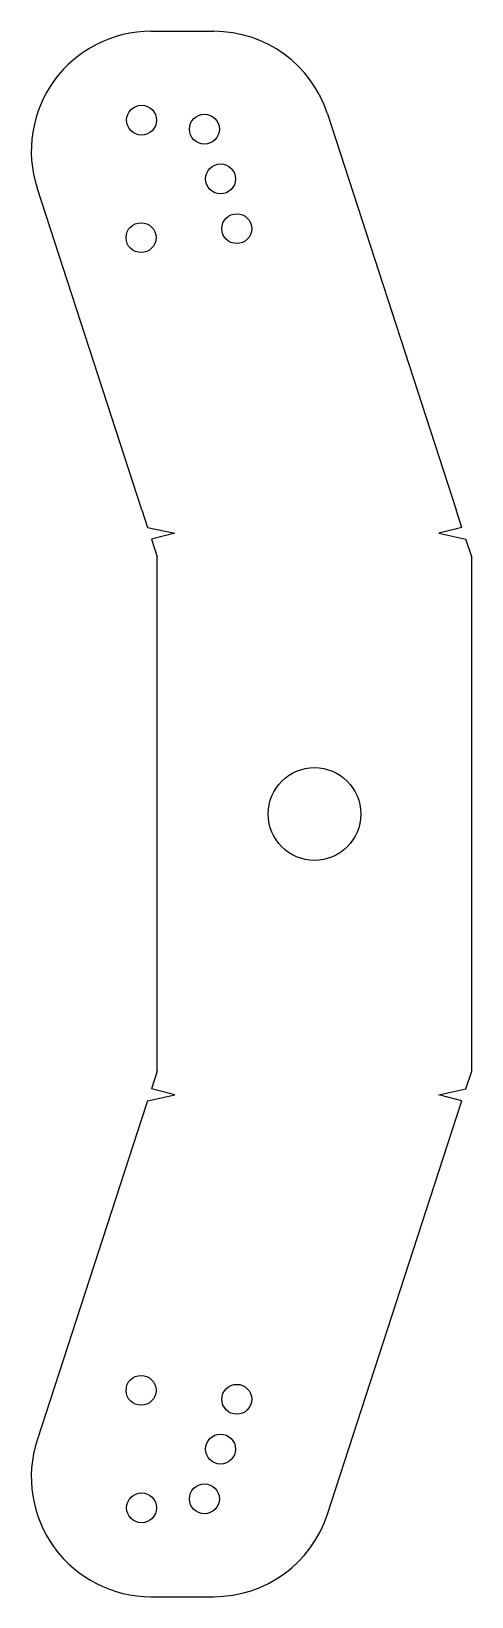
# Model space of a CAD drawing. Extents: x -69 to 79, y -66 to 457.
import ezdxf

# ---------------------------------------------------------------- set-up
doc = ezdxf.new("R2010")
doc.units = 0
doc.layers.get('0').update_dxf_attribs({"linetype": 'CONTINUOUS'})

msp = doc.modelspace()

# ---------------------------------------------------------------- linework, layer by layer
for p, q in [((-28.7, 457.42), (-7.67, 457.42)), ((30.37, 429.78), (73.37, 297.42)), ((-31.77, 297.42), (-66.75, 405.06)), ((-31.77, 297.42), (-29.83, 291.56)), ((75.31, 291.56), (73.37, 297.42)), ((-29.83, 291.56), (-20.75, 289.56)), ((-20.75, 289.56), (-28.51, 287.56)), ((75.31, 291.56), (67.55, 289.56)), ((67.55, 289.56), (76.64, 287.56)), ((-28.51, 287.56), (-26.57, 281.71)), ((78.57, 281.71), (76.64, 287.56)), ((-26.57, 109.71), (-26.57, 281.71)), ((78.57, 109.71), (78.57, 281.71)), ((-26.57, 109.71), (-28.51, 103.85)), ((76.64, 103.85), (78.57, 109.71)), ((-29.83, 99.85), (-31.77, 94)), ((-29.83, 99.85), (-20.75, 101.85)), ((-20.75, 101.85), (-28.51, 103.85)), ((67.55, 101.85), (76.64, 103.85)), ((75.31, 99.85), (67.55, 101.85)), ((73.37, 94), (75.31, 99.85)), ((-31.77, 94), (-66.75, -13.64)), ((30.37, -38.36), (73.37, 94)), ((-28.7, -66), (-7.67, -66))]:
    msp.add_line(p, q)
for centre, radius in [((-31.82, 427.7), 5), ((-10.82, 424.7), 5), ((-5.41, 408.06), 5), ((-32, 388.42), 5), ((0, 391.42), 5), ((26, 195.71), 15.5), ((-32, 3), 5), ((0, 0), 5), ((-5.41, -16.64), 5), ((-31.82, -36.29), 5), ((-10.82, -33.29), 5)]:
    msp.add_circle(centre, radius)
for centre, start, end in [((-28.7, 417.42), 90, 198), ((-7.67, 417.42), 18, 90), ((-28.7, -26), 162, 270), ((-7.67, -26), 270, 342)]:
    msp.add_arc(centre, 40, start, end)

doc.saveas('drawing.dxf')
